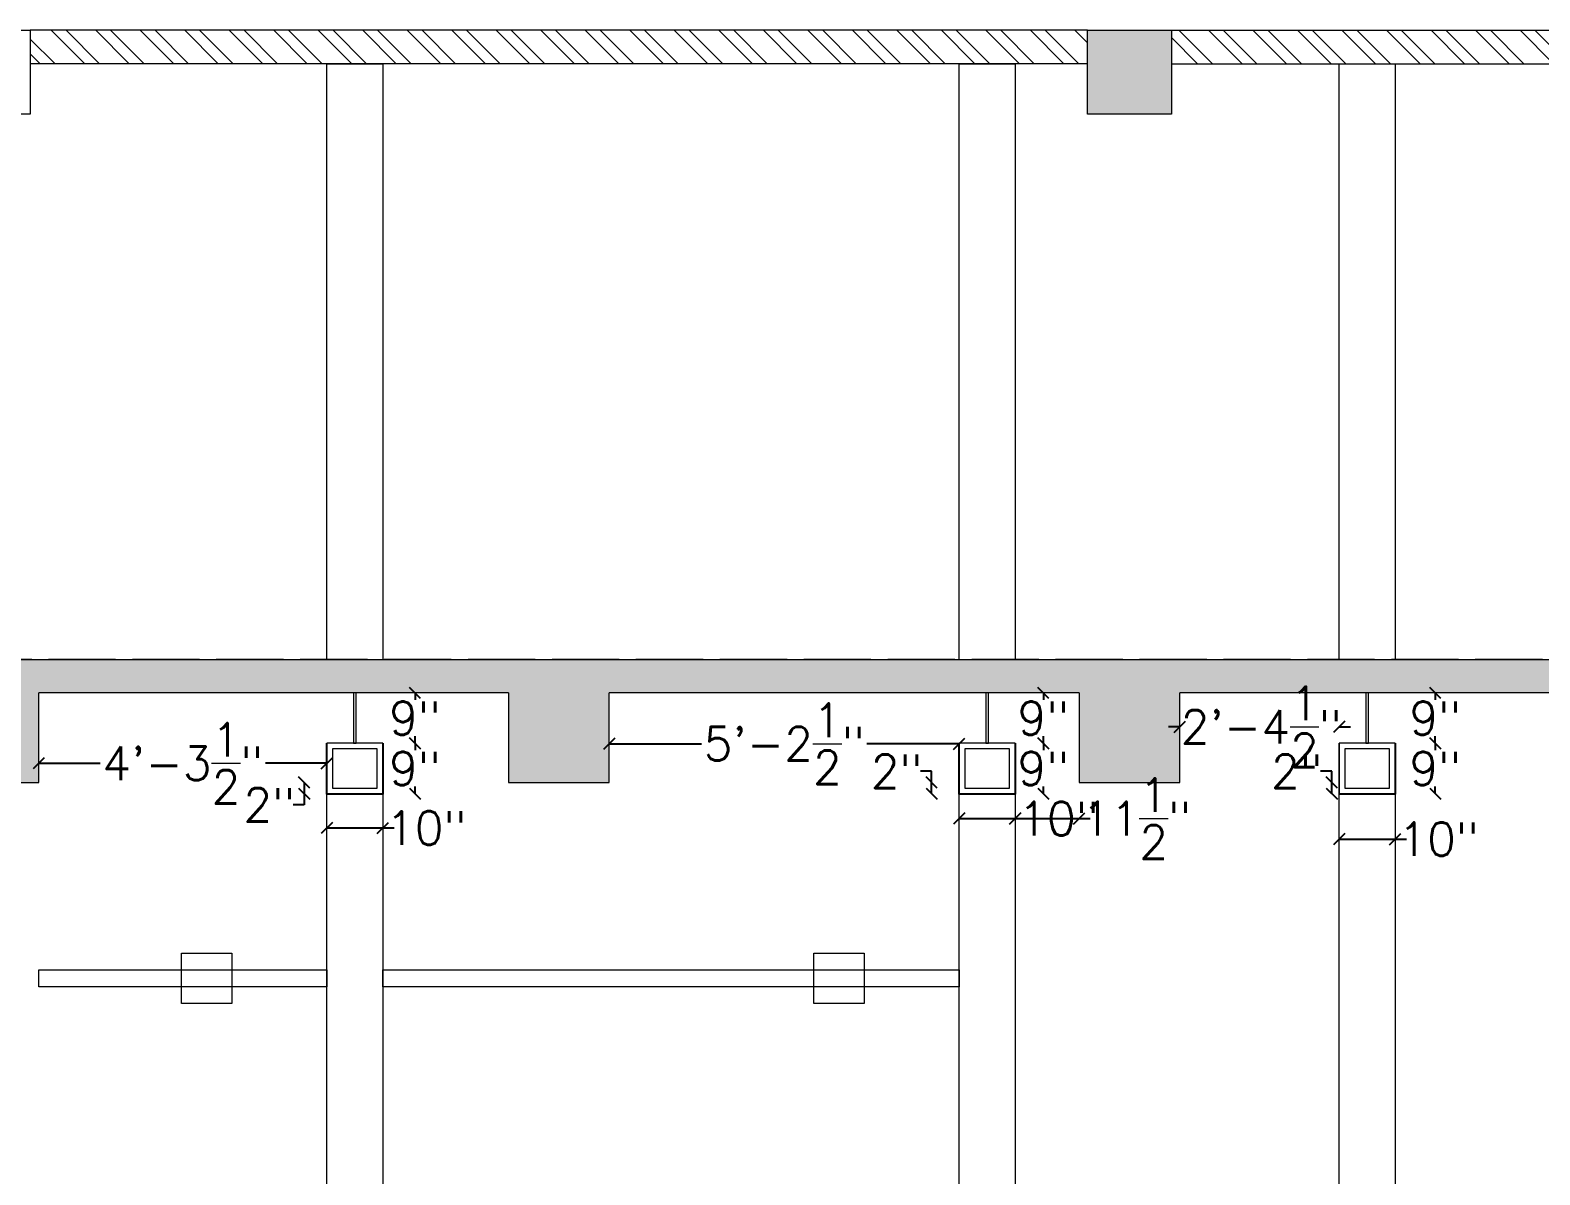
# Model space of a CAD drawing. Header units: inches. Extents: x 111501 to 134888, y 46021 to 52102.
# Drawn here: x 118296.9 to 118566.7, y 46516.1 to 46720.8 of the extents above; entities that cross this region are included whole.
import ezdxf

# ---------------------------------------------------------------- set-up
doc = ezdxf.new("R2010")
doc.units = ezdxf.units.IN
doc.header["$MEASUREMENT"] = 0
doc.linetypes.add('ACAD_ISO02W100', pattern=[15, 12, -3])
for name, color, linetype, lineweight in [('column', 252, 'Continuous', 9), ('dimension', 250, 'Continuous', 0), ('exterior', 7, 'Continuous', 5), ('SECTION', 7, 'Continuous', 0), ('wall', 7, 'Continuous', 9)]:
    doc.layers.add(name, color=color, linetype=linetype, lineweight=lineweight)
doc.layers.add('false ceiling', color=5, linetype='Continuous')
doc.styles.get("Standard").update_dxf_attribs({"font": 'txt.shx', "height": 6})
doc.dimstyles.new('Standard$0', dxfattribs={"dimtxt": 4, "dimasz": 2, "dimexe": 0.125, "dimexo": 0.125, "dimgap": 0.25, "dimtad": 0, "dimtih": 1, "dimtoh": 1, "dimdec": 1, "dimlfac": -1, "dimzin": 0, "dimdsep": 46, "dimlunit": 4, "dimtxsty": 'Standard', "dimblk": 'OBLIQUE', "dimblk1": 'DOTSMALL', "dimblk2": 'DOTSMALL', "dimcen": 0, "dimse1": 1, "dimse2": 1, "dimadec": 0, "dimazin": 0, "dimtfac": 1, "dimtdec": 1, "dimtofl": 0, "dimtmove": 0, "dimatfit": 3, "dimfxl": 1, "dimtolj": 1, "dimtzin": 0, "dimarcsym": 0})

# ---------------------------------------------------------------- blocks, each defined once
blk = doc.blocks.new('_Oblique')
at = {"color": 0, "linetype": 'ByBlock', "lineweight": -2}
blk.add_line((-0.5, -0.5), (0.5, 0.5), dxfattribs=at)
blk = doc.blocks.new('*D1475')
at = {"layer": 'Defpoints', "color": 0, "transparency": 16777216}
for p in [(118298.44, 46595.2), (118349.94, 46593.29), (118298.44, 46589.71)]:
    blk.add_point(p, dxfattribs=at)
at = {"layer": 'dimension', "color": 0, "lineweight": -2, "transparency": 16777216}
for p, q in [((118298.44, 46589.71), (118309.44, 46589.71)), ((118349.94, 46589.71), (118338.94, 46589.71))]:
    blk.add_line(p, q, dxfattribs=at)
at = {"layer": 'dimension', "color": 0, "lineweight": -2, "transparency": 16777216, "xscale": 2, "yscale": 2, "zscale": 2, "rotation": 180}
blk.add_blockref('_Oblique', (118298.44, 46589.71), dxfattribs=at)
at = {"layer": 'dimension', "color": 0, "lineweight": -2, "transparency": 16777216, "xscale": 2, "yscale": 2, "zscale": 2}
blk.add_blockref('_Oblique', (118349.94, 46589.71), dxfattribs=at)
at = {"layer": 'dimension', "color": 0, "lineweight": 5, "transparency": 16777216, "insert": (118324.19, 46589.71), "char_height": 6, "attachment_point": 5}
blk.add_mtext('\\A1;4\'-3{\\H1.000000x;\\S1/2;}"', dxfattribs=at)
blk = doc.blocks.new('_DOTSMALL')
at = {"color": 0, "linetype": 'ByBlock', "lineweight": -2, "const_width": 0.5}
blk.add_lwpolyline([(-0.0625, 0, 1), (0.0625, 0, 1)], format="xyb", close=True, dxfattribs=at)
blk = doc.blocks.new('*D1476')
at = {"layer": 'Defpoints', "color": 0, "transparency": 16777216}
for p in [(118359.94, 46593.29), (118359.94, 46584.29), (118365.69, 46584.29)]:
    blk.add_point(p, dxfattribs=at)
at = {"layer": 'dimension', "color": 0, "lineweight": -2, "transparency": 16777216}
for p, q in [((118365.69, 46593.29), (118365.69, 46592.04)), ((118365.69, 46584.29), (118365.69, 46585.54))]:
    blk.add_line(p, q, dxfattribs=at)
at = {"layer": 'dimension', "color": 0, "lineweight": -2, "transparency": 16777216, "xscale": 2, "yscale": 2, "zscale": 2}
for p, rotation in [((118365.69, 46593.29), 90), ((118365.69, 46584.29), 270)]:
    blk.add_blockref('_Oblique', p, dxfattribs=dict(at, rotation=rotation))
at = {"layer": 'dimension', "color": 0, "lineweight": 5, "transparency": 16777216, "insert": (118365.69, 46588.79), "char_height": 6, "attachment_point": 5}
blk.add_mtext('\\A1;9"', dxfattribs=at)
blk = doc.blocks.new('*D1477')
at = {"layer": 'Defpoints', "color": 0, "lineweight": 5, "transparency": 16777216}
for p in [(118365.69, 46602.29), (118368.05, 46602.29), (118359.94, 46593.29)]:
    blk.add_point(p, dxfattribs=at)
at = {"layer": 'dimension', "color": 0, "lineweight": -2, "transparency": 16777216}
for p, q in [((118365.69, 46602.29), (118365.69, 46601.04)), ((118365.69, 46593.29), (118365.69, 46594.54))]:
    blk.add_line(p, q, dxfattribs=at)
at = {"layer": 'dimension', "color": 0, "lineweight": -2, "transparency": 16777216, "xscale": 2, "yscale": 2, "zscale": 2}
for p, rotation in [((118365.69, 46602.29), 90), ((118365.69, 46593.29), 270)]:
    blk.add_blockref('_Oblique', p, dxfattribs=dict(at, rotation=rotation))
at = {"layer": 'dimension', "color": 0, "lineweight": 5, "transparency": 16777216, "insert": (118365.69, 46597.79), "char_height": 6, "attachment_point": 5}
blk.add_mtext('\\A1;9"', dxfattribs=at)
blk = doc.blocks.new('*D1478')
at = {"layer": 'Defpoints', "color": 0, "transparency": 16777216}
for p in [(118298.44, 46586.29), (118345.89, 46584.29), (118349.94, 46584.29)]:
    blk.add_point(p, dxfattribs=at)
at = {"layer": 'dimension', "color": 0, "lineweight": -2, "transparency": 16777216}
for p, q in [((118345.89, 46586.29), (118345.89, 46584.29)), ((118345.89, 46584.29), (118345.89, 46582.29)), ((118345.89, 46582.29), (118343.89, 46582.29))]:
    blk.add_line(p, q, dxfattribs=at)
at = {"layer": 'dimension', "color": 0, "lineweight": -2, "transparency": 16777216, "xscale": 2, "yscale": 2, "zscale": 2}
for p, rotation in [((118345.89, 46586.29), 90), ((118345.89, 46584.29), 270)]:
    blk.add_blockref('_Oblique', p, dxfattribs=dict(at, rotation=rotation))
at = {"layer": 'dimension', "color": 0, "lineweight": 5, "transparency": 16777216, "insert": (118339.64, 46582.29), "char_height": 6, "attachment_point": 5}
blk.add_mtext('\\A1;2"', dxfattribs=at)
blk = doc.blocks.new('*D1479')
at = {"layer": 'Defpoints', "color": 0, "transparency": 16777216}
for p in [(118349.94, 46582.4), (118359.94, 46582.4), (118359.94, 46578.15)]:
    blk.add_point(p, dxfattribs=at)
at = {"layer": 'dimension', "color": 0, "lineweight": -2, "transparency": 16777216}
for p, q in [((118349.94, 46578.15), (118359.94, 46578.15)), ((118359.94, 46578.15), (118361.94, 46578.15))]:
    blk.add_line(p, q, dxfattribs=at)
at = {"layer": 'dimension', "color": 0, "lineweight": -2, "transparency": 16777216, "xscale": 2, "yscale": 2, "zscale": 2, "rotation": 180}
blk.add_blockref('_Oblique', (118349.94, 46578.15), dxfattribs=at)
at = {"layer": 'dimension', "color": 0, "lineweight": -2, "transparency": 16777216, "xscale": 2, "yscale": 2, "zscale": 2}
blk.add_blockref('_Oblique', (118359.94, 46578.15), dxfattribs=at)
at = {"layer": 'dimension', "color": 0, "lineweight": 5, "transparency": 16777216, "insert": (118367.69, 46578.15), "char_height": 6, "attachment_point": 5}
blk.add_mtext('\\A1;10"', dxfattribs=at)
blk = doc.blocks.new('*D1480')
at = {"layer": 'Defpoints', "color": 0, "transparency": 16777216}
for p in [(118400.4, 46593.1), (118462.94, 46593.29), (118462.94, 46593.21)]:
    blk.add_point(p, dxfattribs=at)
at = {"layer": 'dimension', "color": 0, "lineweight": -2, "transparency": 16777216}
for p, q in [((118400.4, 46593.21), (118416.92, 46593.21)), ((118462.94, 46593.21), (118446.42, 46593.21))]:
    blk.add_line(p, q, dxfattribs=at)
at = {"layer": 'dimension', "color": 0, "lineweight": -2, "transparency": 16777216, "xscale": 2, "yscale": 2, "zscale": 2, "rotation": 180}
blk.add_blockref('_Oblique', (118400.4, 46593.21), dxfattribs=at)
at = {"layer": 'dimension', "color": 0, "lineweight": -2, "transparency": 16777216, "xscale": 2, "yscale": 2, "zscale": 2}
blk.add_blockref('_Oblique', (118462.94, 46593.21), dxfattribs=at)
at = {"layer": 'dimension', "color": 0, "lineweight": 5, "transparency": 16777216, "insert": (118431.67, 46593.21), "char_height": 6, "attachment_point": 5}
blk.add_mtext('\\A1;5\'-2{\\H1.000000x;\\S1/2;}"', dxfattribs=at)
blk = doc.blocks.new('*D1481')
at = {"layer": 'Defpoints', "color": 0, "transparency": 16777216}
for p in [(118400.4, 46586.29), (118458.02, 46586.29), (118462.94, 46584.29)]:
    blk.add_point(p, dxfattribs=at)
at = {"layer": 'dimension', "color": 0, "lineweight": -2, "transparency": 16777216}
for p, q in [((118458.02, 46588.29), (118456.02, 46588.29)), ((118458.02, 46586.29), (118458.02, 46588.29)), ((118458.02, 46584.29), (118458.02, 46586.29))]:
    blk.add_line(p, q, dxfattribs=at)
at = {"layer": 'dimension', "color": 0, "lineweight": -2, "transparency": 16777216, "xscale": 2, "yscale": 2, "zscale": 2}
for p, rotation in [((118458.02, 46586.29), 90), ((118458.02, 46584.29), 270)]:
    blk.add_blockref('_Oblique', p, dxfattribs=dict(at, rotation=rotation))
at = {"layer": 'dimension', "color": 0, "lineweight": 5, "transparency": 16777216, "insert": (118451.77, 46588.29), "char_height": 6, "attachment_point": 5}
blk.add_mtext('\\A1;2"', dxfattribs=at)
blk = doc.blocks.new('*D1482')
at = {"layer": 'Defpoints', "color": 0, "transparency": 16777216}
for p in [(118471.77, 46593.29), (118477.99, 46593.29), (118472.15, 46584.29)]:
    blk.add_point(p, dxfattribs=at)
at = {"layer": 'dimension', "color": 0, "lineweight": -2, "transparency": 16777216}
for p, q in [((118477.99, 46593.29), (118477.99, 46592.04)), ((118477.99, 46584.29), (118477.99, 46585.54))]:
    blk.add_line(p, q, dxfattribs=at)
at = {"layer": 'dimension', "color": 0, "lineweight": -2, "transparency": 16777216, "xscale": 2, "yscale": 2, "zscale": 2}
for p, rotation in [((118477.99, 46593.29), 90), ((118477.99, 46584.29), 270)]:
    blk.add_blockref('_Oblique', p, dxfattribs=dict(at, rotation=rotation))
at = {"layer": 'dimension', "color": 0, "lineweight": 5, "transparency": 16777216, "insert": (118477.99, 46588.79), "char_height": 6, "attachment_point": 5}
blk.add_mtext('\\A1;9"', dxfattribs=at)
blk = doc.blocks.new('*D1483')
at = {"layer": 'Defpoints', "color": 0, "lineweight": 5, "transparency": 16777216}
for p in [(118477.99, 46602.29), (118478.93, 46602.29), (118471.77, 46593.29)]:
    blk.add_point(p, dxfattribs=at)
at = {"layer": 'dimension', "color": 0, "lineweight": -2, "transparency": 16777216}
for p, q in [((118477.99, 46602.29), (118477.99, 46601.04)), ((118477.99, 46593.29), (118477.99, 46594.54))]:
    blk.add_line(p, q, dxfattribs=at)
at = {"layer": 'dimension', "color": 0, "lineweight": -2, "transparency": 16777216, "xscale": 2, "yscale": 2, "zscale": 2}
for p, rotation in [((118477.99, 46602.29), 90), ((118477.99, 46593.29), 270)]:
    blk.add_blockref('_Oblique', p, dxfattribs=dict(at, rotation=rotation))
at = {"layer": 'dimension', "color": 0, "lineweight": 5, "transparency": 16777216, "insert": (118477.99, 46597.79), "char_height": 6, "attachment_point": 5}
blk.add_mtext('\\A1;9"', dxfattribs=at)
blk = doc.blocks.new('*D1484')
at = {"layer": 'Defpoints', "color": 0, "transparency": 16777216}
for p in [(118472.94, 46583.46), (118462.94, 46583.05), (118472.94, 46579.83)]:
    blk.add_point(p, dxfattribs=at)
at = {"layer": 'dimension', "color": 0, "lineweight": -2, "transparency": 16777216}
for p, q in [((118462.94, 46579.83), (118472.94, 46579.83)), ((118472.94, 46579.83), (118474.94, 46579.83))]:
    blk.add_line(p, q, dxfattribs=at)
at = {"layer": 'dimension', "color": 0, "lineweight": -2, "transparency": 16777216, "xscale": 2, "yscale": 2, "zscale": 2, "rotation": 180}
blk.add_blockref('_Oblique', (118462.94, 46579.83), dxfattribs=at)
at = {"layer": 'dimension', "color": 0, "lineweight": -2, "transparency": 16777216, "xscale": 2, "yscale": 2, "zscale": 2}
blk.add_blockref('_Oblique', (118472.94, 46579.83), dxfattribs=at)
at = {"layer": 'dimension', "color": 0, "lineweight": 5, "transparency": 16777216, "insert": (118480.69, 46579.83), "char_height": 6, "attachment_point": 5}
blk.add_mtext('\\A1;10"', dxfattribs=at)
blk = doc.blocks.new('*D1485')
at = {"layer": 'Defpoints', "color": 0, "transparency": 16777216}
for p in [(118484.37, 46587.35), (118472.94, 46584.77), (118484.37, 46579.83)]:
    blk.add_point(p, dxfattribs=at)
at = {"layer": 'dimension', "color": 0, "lineweight": -2, "transparency": 16777216}
for p, q in [((118472.94, 46579.83), (118484.37, 46579.83)), ((118484.37, 46579.83), (118486.37, 46579.83))]:
    blk.add_line(p, q, dxfattribs=at)
at = {"layer": 'dimension', "color": 0, "lineweight": -2, "transparency": 16777216, "xscale": 2, "yscale": 2, "zscale": 2, "rotation": 180}
blk.add_blockref('_Oblique', (118472.94, 46579.83), dxfattribs=at)
at = {"layer": 'dimension', "color": 0, "lineweight": -2, "transparency": 16777216, "xscale": 2, "yscale": 2, "zscale": 2}
blk.add_blockref('_Oblique', (118484.37, 46579.83), dxfattribs=at)
at = {"layer": 'dimension', "color": 0, "lineweight": 5, "transparency": 16777216, "insert": (118494.62, 46579.83), "char_height": 6, "attachment_point": 5}
blk.add_mtext('\\A1;11{\\H1.000000x;\\S1/2;}"', dxfattribs=at)
blk = doc.blocks.new('*D1486')
at = {"layer": 'Defpoints', "color": 0, "transparency": 16777216}
for p in [(118530.87, 46596.24), (118502.37, 46593.65), (118530.87, 46593.29)]:
    blk.add_point(p, dxfattribs=at)
at = {"layer": 'dimension', "color": 0, "lineweight": -2, "transparency": 16777216}
for p, q in [((118502.37, 46596.24), (118500.37, 46596.24)), ((118530.87, 46596.24), (118532.87, 46596.24))]:
    blk.add_line(p, q, dxfattribs=at)
at = {"layer": 'dimension', "color": 0, "lineweight": -2, "transparency": 16777216, "xscale": 2, "yscale": 2, "zscale": 2}
blk.add_blockref('_Oblique', (118502.37, 46596.24), dxfattribs=at)
at = {"layer": 'dimension', "color": 0, "lineweight": -2, "transparency": 16777216, "xscale": 2, "yscale": 2, "zscale": 2, "rotation": 180}
blk.add_blockref('_Oblique', (118530.87, 46596.24), dxfattribs=at)
at = {"layer": 'dimension', "color": 0, "lineweight": 5, "transparency": 16777216, "insert": (118516.93, 46596.24), "char_height": 6, "attachment_point": 5}
blk.add_mtext('\\A1;2\'-4{\\H1.000000x;\\S1/2;}"', dxfattribs=at)
blk = doc.blocks.new('*D1487')
at = {"layer": 'Defpoints', "color": 0, "transparency": 16777216}
for p in [(118502.37, 46586.29), (118529.54, 46586.29), (118530.87, 46584.29)]:
    blk.add_point(p, dxfattribs=at)
at = {"layer": 'dimension', "color": 0, "lineweight": -2, "transparency": 16777216}
for p, q in [((118529.54, 46588.29), (118527.54, 46588.29)), ((118529.54, 46586.29), (118529.54, 46588.29)), ((118529.54, 46584.29), (118529.54, 46586.29))]:
    blk.add_line(p, q, dxfattribs=at)
at = {"layer": 'dimension', "color": 0, "lineweight": -2, "transparency": 16777216, "xscale": 2, "yscale": 2, "zscale": 2}
for p, rotation in [((118529.54, 46586.29), 90), ((118529.54, 46584.29), 270)]:
    blk.add_blockref('_Oblique', p, dxfattribs=dict(at, rotation=rotation))
at = {"layer": 'dimension', "color": 0, "lineweight": 5, "transparency": 16777216, "insert": (118523.29, 46588.29), "char_height": 6, "attachment_point": 5}
blk.add_mtext('\\A1;2"', dxfattribs=at)
blk = doc.blocks.new('*D1488')
at = {"layer": 'Defpoints', "color": 0, "transparency": 16777216}
for p in [(118539.54, 46593.29), (118548.04, 46593.29), (118539.06, 46584.29)]:
    blk.add_point(p, dxfattribs=at)
at = {"layer": 'dimension', "color": 0, "lineweight": -2, "transparency": 16777216}
for p, q in [((118548.04, 46593.29), (118548.04, 46592.04)), ((118548.04, 46584.29), (118548.04, 46585.54))]:
    blk.add_line(p, q, dxfattribs=at)
at = {"layer": 'dimension', "color": 0, "lineweight": -2, "transparency": 16777216, "xscale": 2, "yscale": 2, "zscale": 2}
for p, rotation in [((118548.04, 46593.29), 90), ((118548.04, 46584.29), 270)]:
    blk.add_blockref('_Oblique', p, dxfattribs=dict(at, rotation=rotation))
at = {"layer": 'dimension', "color": 0, "lineweight": 5, "transparency": 16777216, "insert": (118548.04, 46588.79), "char_height": 6, "attachment_point": 5}
blk.add_mtext('\\A1;9"', dxfattribs=at)
blk = doc.blocks.new('*D1489')
at = {"layer": 'Defpoints', "color": 0, "lineweight": 5, "transparency": 16777216}
for p in [(118548.04, 46602.29), (118550.78, 46602.29), (118539.54, 46593.29)]:
    blk.add_point(p, dxfattribs=at)
at = {"layer": 'dimension', "color": 0, "lineweight": -2, "transparency": 16777216}
for p, q in [((118548.04, 46602.29), (118548.04, 46601.04)), ((118548.04, 46593.29), (118548.04, 46594.54))]:
    blk.add_line(p, q, dxfattribs=at)
at = {"layer": 'dimension', "color": 0, "lineweight": -2, "transparency": 16777216, "xscale": 2, "yscale": 2, "zscale": 2}
for p, rotation in [((118548.04, 46602.29), 90), ((118548.04, 46593.29), 270)]:
    blk.add_blockref('_Oblique', p, dxfattribs=dict(at, rotation=rotation))
at = {"layer": 'dimension', "color": 0, "lineweight": 5, "transparency": 16777216, "insert": (118548.04, 46597.79), "char_height": 6, "attachment_point": 5}
blk.add_mtext('\\A1;9"', dxfattribs=at)
blk = doc.blocks.new('*D1490')
at = {"layer": 'Defpoints', "color": 0, "transparency": 16777216}
for p in [(118530.87, 46578.59), (118540.87, 46578.59), (118540.87, 46576.16)]:
    blk.add_point(p, dxfattribs=at)
at = {"layer": 'dimension', "color": 0, "lineweight": -2, "transparency": 16777216}
for p, q in [((118530.87, 46576.16), (118540.87, 46576.16)), ((118540.87, 46576.16), (118542.87, 46576.16))]:
    blk.add_line(p, q, dxfattribs=at)
at = {"layer": 'dimension', "color": 0, "lineweight": -2, "transparency": 16777216, "xscale": 2, "yscale": 2, "zscale": 2, "rotation": 180}
blk.add_blockref('_Oblique', (118530.87, 46576.16), dxfattribs=at)
at = {"layer": 'dimension', "color": 0, "lineweight": -2, "transparency": 16777216, "xscale": 2, "yscale": 2, "zscale": 2}
blk.add_blockref('_Oblique', (118540.87, 46576.16), dxfattribs=at)
at = {"layer": 'dimension', "color": 0, "lineweight": 5, "transparency": 16777216, "insert": (118548.62, 46576.16), "char_height": 6, "attachment_point": 5}
blk.add_mtext('\\A1;10"', dxfattribs=at)

msp = doc.modelspace()

# ---------------------------------------------------------------- hatches: boundary and pattern name
at = {"layer": 'column'}
h = msp.add_hatch(color=256, dxfattribs=at)
h.paths.add_polyline_path([(118489.82, 46705.78), (118500.82, 46705.78), (118500.82, 46716.78), (118489.82, 46716.78)])
h.paths.add_polyline_path([(118489.82, 46716.78), (118485.82, 46716.78), (118485.82, 46705.78), (118489.82, 46705.78)])
h.paths.add_polyline_path([(118500.82, 46716.78), (118500.82, 46720.78), (118489.82, 46720.78), (118489.82, 46716.78)])
h.paths.add_polyline_path([(118485.82, 46720.78), (118485.82, 46716.78), (118489.82, 46716.78), (118489.82, 46720.78)])
at = {"layer": 'wall', "lineweight": 5}
h = msp.add_hatch(dxfattribs=at)
h.set_pattern_fill('ANSI32', color=256, scale=15, angle=90, style=0)
h.set_pattern_definition([(135, (165811.399, -52608.515), (-3.97747564, -3.97747564), []), (135, (165811.399, -52605.8636), (-3.97747564, -3.97747564), [])])
h.paths.add_polyline_path([(118281.94, 46714.78), (118281.94, 46720.78), (118093.01, 46720.78), (118093.01, 46714.78)])
h.paths.add_polyline_path([(118485.87, 46714.78), (118485.87, 46720.78), (118296.94, 46720.78), (118296.94, 46714.78)])
h.paths.add_polyline_path([(118078.01, 46714.78), (118078.01, 46720.78), (117893.09, 46720.78), (117893.09, 46714.78)])
h.paths.add_polyline_path([(118610.87, 46714.78), (118610.87, 46720.78), (118500.87, 46720.78), (118500.87, 46714.78)])
h = msp.add_hatch(dxfattribs=at)
h.set_pattern_fill('CONC', color=256, scale=10, style=0)
h.set_pattern_definition([(0, (-2255.474, -1100.255), (0, 10), [0, -10]), (0, (-2255.374, -1103.755), (0, 10), [0, -10]), (0, (-2255.074, -1098.355), (0, 10), [0, -10]), (338.1986, (-2260.274, -1101.4553), (30.00000273, -9.999999105), [1.07703, -52.77462]), (216.8699, (-2259.274, -1101.8553), (29.999999178, 20.000001233), [0.5, -49.5]), (130.6013, (-2259.6739, -1102.1553), (50.000004212, -59.999990182), [0.92195, -91.27349]), (206.5651, (-2262.974, -1103.3553), (-9.99999158, -10.0000131), [0.22361, -22.13707]), (326.3099, (-2263.174, -1103.4553), (19.99999558, -10.000013345), [0.36056, -35.69496]), (108.4349, (-2262.874, -1103.6553), (-9.99998403, 20.000004346), [0.31623, -31.30655]), (225, (-2256.574, -1104.355), (-2e-15, -10.0000031), [0.42426, -13.71787]), (0, (-2256.874, -1104.655), (10, 10), [0.6, -9.4]), (135, (-2256.274, -1104.655), (-10.0000031, 1e-15), [0.42426, -13.71787]), (251.5651, (-2257.774, -1097.9553), (9.99998403, 20.000004346), [0.31623, -31.30655]), (0, (-2257.874, -1098.255), (10, 10), [0.5, -9.5]), (143.1301, (-2257.374, -1098.2553), (-29.999999178, 20.000001233), [0.5, -49.5]), (213.6901, (-2263.074, -1097.8553), (19.99999558, 10.000013345), [0.36056, -35.69496]), (341.5651, (-2263.374, -1098.0553), (-20.000004346, 9.99998403), [0.63246, -30.99032]), (126.8699, (-2262.774, -1098.2553), (20.000001233, -29.999999178), [0.5, -49.5]), (0, (-2260.174, -1098.255), (0, 10), [0, -10]), (0, (-2262.874, -1100.855), (0, 10), [0, -10]), (0, (-2260.074, -1104.555), (0, 10), [0, -10]), (0, (-2257.374, -1101.455), (0, 10), [0, -10]), (0, (-2260.274, -1099.755), (0, 10), [0, -10]), (0, (-2262.474, -1099.455), (0, 10), [0, -10]), (0, (-2261.574, -1100.055), (0, 10), [0, -10]), (0, (-2261.974, -1102.455), (0, 10), [0, -10]), (0, (-2264.374, -1102.055), (0, 10), [0, -10]), (0, (-2264.274, -1099.755), (0, 10), [0, -10]), (0, (-2264.574, -1097.555), (0, 10), [0, -10]), (0, (-2261.474, -1097.155), (0, 10), [0, -10]), (0, (-2259.274, -1096.755), (0, 10), [0, -10]), (0, (-2255.774, -1097.155), (0, 10), [0, -10]), (0, (-2258.174, -1100.255), (0, 10), [0, -10]), (0, (-2259.174, -1098.455), (0, 10), [0, -10]), (0, (-2258.374, -1103.255), (0, 10), [0, -10]), (0, (-2261.374, -1103.755), (0, 10), [0, -10]), (0, (-2258.374, -1105.955), (0, 10), [0, -10]), (0, (-2261.674, -1105.355), (0, 10), [0, -10]), (0, (-2264.874, -1105.655), (0, 10), [0, -10]), (0, (-2263.674, -1106.155), (0, 10), [0, -10]), (0, (-2263.574, -1104.755), (0, 10), [0, -10]), (0, (-2256.874, -1106.355), (0, 10), [0, -10]), (0, (-2255.674, -1102.255), (0, 10), [0, -10]), (0, (-2256.174, -1099.255), (0, 10), [0, -10]), (0, (-2260.774, -1106.455), (0, 10), [0, -10])])
h.paths.add_polyline_path([(118400.4, 46602.29), (118462.94, 46602.29), (118472.94, 46602.29), (118484.37, 46602.29), (118484.37, 46586.29), (118502.37, 46586.29), (118502.37, 46602.29), (118530.87, 46602.29), (118540.87, 46602.29), (118609.37, 46602.29), (118609.37, 46586.29), (118627.37, 46586.29), (118627.37, 46602.29), (118637.37, 46602.29), (118661.87, 46602.29), (118671.87, 46602.29), (118710.33, 46602.29), (118710.33, 46586.29), (118728.33, 46586.29), (118728.33, 46602.29), (118758.87, 46602.29), (118768.87, 46602.29), (118811.3, 46602.29), (118811.3, 46586.29), (118829.3, 46586.29), (118829.3, 46602.29), (118848.8, 46602.29), (118851.8, 46602.29), (118854.8, 46602.29), (118857.8, 46602.29), (118896.8, 46602.29), (118899.8, 46602.29), (118902.8, 46602.29), (118905.8, 46602.29), (118914.58, 46602.29), (118914.58, 46586.29), (118922.58, 46586.29), (118922.58, 46589.79), (118922.58, 46608.29), (118914.58, 46608.29), (118902.8, 46608.29), (118899.8, 46608.29), (118854.8, 46608.29), (118851.8, 46608.29), (118829.3, 46608.29), (118811.3, 46608.29), (118768.87, 46608.29), (118758.87, 46608.29), (118728.33, 46608.29), (118710.33, 46608.29), (118671.87, 46608.29), (118661.87, 46608.29), (118637.37, 46608.29), (118627.37, 46608.29), (118609.37, 46608.29), (118540.87, 46608.29), (118530.87, 46608.29), (118502.37, 46608.29), (118484.37, 46608.29), (118472.94, 46608.29), (118462.94, 46608.29), (118400.4, 46608.29)])
h.paths.add_polyline_path([(118197.23, 46602.29), (118240.94, 46602.29), (118250.94, 46602.29), (118280.44, 46602.29), (118280.44, 46586.29), (118298.44, 46586.29), (118298.44, 46602.29), (118349.94, 46602.29), (118359.94, 46602.29), (118382.4, 46602.29), (118382.4, 46608.29), (118359.94, 46608.29), (118349.94, 46608.29), (118298.44, 46608.29), (118280.44, 46608.29), (118250.94, 46608.29), (118240.94, 46608.29), (118197.23, 46608.29)])
h.paths.add_polyline_path([(117999.8, 46602.29), (118076.51, 46602.29), (118076.51, 46586.29), (118094.51, 46586.29), (118094.51, 46602.29), (118179.23, 46602.29), (118179.23, 46608.29), (117999.8, 46608.29)])
h.paths.add_polyline_path([(117878.09, 46602.29), (117878.09, 46586.29), (117896.09, 46586.29), (117896.09, 46602.29), (117981.8, 46602.29), (117981.8, 46608.29), (117878.09, 46608.29)])
h.paths.add_polyline_path([(118382.4, 46602.29), (118382.4, 46586.29), (118400.4, 46586.29), (118400.4, 46602.29), (118400.4, 46608.29), (118382.4, 46608.29)])
h.paths.add_polyline_path([(117981.8, 46586.29), (117999.8, 46586.29), (117999.8, 46608.29), (117981.8, 46608.29)])
h.paths.add_polyline_path([(118179.23, 46586.29), (118197.23, 46586.29), (118197.23, 46608.29), (118179.23, 46608.29)])

# ---------------------------------------------------------------- linework, layer by layer
at = {"layer": 'column'}
for points in [[(118281.94, 46705.78), (118281.94, 46720.78), (118296.94, 46720.78), (118296.94, 46705.78)], [(118485.87, 46705.78), (118485.87, 46720.78), (118500.87, 46720.78), (118500.87, 46705.78)]]:
    msp.add_lwpolyline(points, close=True, dxfattribs=at)
at = {"layer": 'exterior', "color": 1, "linetype": 'ACAD_ISO02W100'}
msp.add_line((119347.18, 46608.29), (117820.73, 46608.29), dxfattribs=at)
at = {"layer": 'false ceiling', "lineweight": 5}
for points in [[(118349.94, 46608.29), (118349.94, 46714.78), (118359.94, 46714.78), (118359.94, 46608.29)], [(118462.94, 46608.29), (118462.94, 46714.78), (118472.94, 46714.78), (118472.94, 46608.29)], [(118530.87, 46608.29), (118530.87, 46714.78), (118540.87, 46714.78), (118540.87, 46608.29)], [(118359.94, 46593.29), (118359.94, 46511.78), (118349.94, 46511.78), (118349.94, 46593.29)], [(118472.94, 46593.29), (118472.94, 46511.78), (118462.94, 46511.78), (118462.94, 46593.29)], [(118540.87, 46593.29), (118540.87, 46511.78), (118530.87, 46511.78), (118530.87, 46593.29)]]:
    msp.add_lwpolyline(points, dxfattribs=at)
for points in [[(118323.94, 46546.78), (118323.94, 46555.78), (118332.94, 46555.78), (118332.94, 46546.78)], [(118436.94, 46546.78), (118436.94, 46555.78), (118445.94, 46555.78), (118445.94, 46546.78)], [(118298.44, 46549.78), (118298.44, 46552.78), (118349.94, 46552.78), (118349.94, 46549.78)], [(118359.94, 46549.78), (118359.94, 46552.78), (118462.94, 46552.78), (118462.94, 46549.78)]]:
    msp.add_lwpolyline(points, close=True, dxfattribs=at)
at = {"layer": 'SECTION', "color": 15}
for points in [[(118354.69, 46593.29), (118355.19, 46593.29), (118355.19, 46602.29), (118354.69, 46602.29)], [(118467.69, 46593.29), (118468.19, 46593.29), (118468.19, 46602.29), (118467.69, 46602.29)], [(118535.62, 46593.29), (118536.12, 46593.29), (118536.12, 46602.29), (118535.62, 46602.29)]]:
    msp.add_lwpolyline(points, close=True, dxfattribs=at)
at = {"layer": 'SECTION', "color": 1}
for points in [[(118349.84, 46593.29), (118349.84, 46584.19), (118360.04, 46584.19), (118360.04, 46593.29)], [(118462.84, 46593.29), (118462.84, 46584.19), (118473.04, 46584.19), (118473.04, 46593.29)], [(118530.77, 46593.29), (118530.77, 46584.19), (118540.97, 46584.19), (118540.97, 46593.29)]]:
    msp.add_lwpolyline(points, dxfattribs=at)
at = {"layer": 'SECTION', "color": 5}
for points in [[(118349.94, 46584.29), (118359.94, 46584.29), (118359.94, 46593.29), (118349.94, 46593.29)], [(118350.94, 46585.29), (118358.94, 46585.29), (118358.94, 46592.29), (118350.94, 46592.29)], [(118462.94, 46584.29), (118472.94, 46584.29), (118472.94, 46593.29), (118462.94, 46593.29)], [(118463.94, 46585.29), (118471.94, 46585.29), (118471.94, 46592.29), (118463.94, 46592.29)], [(118530.87, 46584.29), (118540.87, 46584.29), (118540.87, 46593.29), (118530.87, 46593.29)], [(118531.87, 46585.29), (118539.87, 46585.29), (118539.87, 46592.29), (118531.87, 46592.29)]]:
    msp.add_lwpolyline(points, close=True, dxfattribs=at)
at = {"layer": 'wall'}
for p, q in [((118485.87, 46720.78), (118296.94, 46720.78)), ((118500.87, 46720.78), (118610.87, 46720.78)), ((118485.87, 46714.78), (118296.94, 46714.78)), ((118500.87, 46714.78), (118610.87, 46714.78))]:
    msp.add_line(p, q, dxfattribs=at)
at = {"layer": 'wall', "lineweight": 5}
for points in [[(117878.09, 46602.29), (117878.09, 46608.29), (118922.58, 46608.29), (118922.58, 46602.29)], [(118280.44, 46602.29), (118280.44, 46586.29), (118298.44, 46586.29), (118298.44, 46602.29)], [(118382.4, 46602.29), (118298.44, 46602.29)], [(118382.4, 46602.29), (118382.4, 46586.29), (118400.4, 46586.29), (118400.4, 46602.29)], [(118484.37, 46602.29), (118400.4, 46602.29)], [(118484.37, 46602.29), (118484.37, 46586.29), (118502.37, 46586.29), (118502.37, 46602.29)], [(118609.37, 46602.29), (118502.37, 46602.29)]]:
    msp.add_lwpolyline(points, dxfattribs=at)

# ---------------------------------------------------------------- dimensions: what is measured, and where the dimension line sits
at = {"layer": 'dimension', "lineweight": 5}
for base, p1, p2, picture, middle in [((118365.69, 46602.29), (118359.94, 46593.29), (118368.05, 46602.29), '*D1477', (118365.69, 46597.79)), ((118477.99, 46602.29), (118471.77, 46593.29), (118478.93, 46602.29), '*D1483', (118477.99, 46597.79)), ((118548.04, 46602.29), (118539.54, 46593.29), (118550.78, 46602.29), '*D1489', (118548.04, 46597.79))]:
    dim = msp.add_linear_dim(base=base, p1=p1, p2=p2, angle=90, dimstyle='Standard$0', override={"dimtmove": 1}, dxfattribs=at)
    dim.commit()
    dim.dimension.update_dxf_attribs({"geometry": picture, "text_midpoint": middle})
for base, p1, p2, picture, middle in [((118530.87, 46596.24), (118502.37, 46593.65), (118530.87, 46593.29), '*D1486', (118516.93, 46596.24)), ((118462.94, 46593.21), (118400.4, 46593.1), (118462.94, 46593.29), '*D1480', (118431.67, 46593.21))]:
    dim = msp.add_linear_dim(base=base, p1=p1, p2=p2, dimstyle='Standard$0', dxfattribs=at)
    dim.commit()
    dim.dimension.update_dxf_attribs({"geometry": picture, "text_midpoint": middle, "dimtype": 160})
for base, p1, p2, picture, middle in [((118298.44, 46589.71), (118349.94, 46593.29), (118298.44, 46595.2), '*D1475', (118324.19, 46589.71)), ((118484.37, 46579.83), (118472.94, 46584.77), (118484.37, 46587.35), '*D1485', (118494.62, 46579.83)), ((118472.94, 46579.83), (118462.94, 46583.05), (118472.94, 46583.46), '*D1484', (118480.69, 46579.83)), ((118359.94, 46578.15), (118349.94, 46582.4), (118359.94, 46582.4), '*D1479', (118367.69, 46578.15)), ((118540.87, 46576.16), (118530.87, 46578.59), (118540.87, 46578.59), '*D1490', (118548.62, 46576.16))]:
    dim = msp.add_linear_dim(base=base, p1=p1, p2=p2, dimstyle='Standard$0', dxfattribs=at)
    dim.commit()
    dim.dimension.update_dxf_attribs({"geometry": picture, "text_midpoint": middle})
for base, p1, p2, picture, middle in [((118365.69, 46584.29), (118359.94, 46593.29), (118359.94, 46584.29), '*D1476', (118365.69, 46588.79)), ((118477.99, 46593.29), (118472.15, 46584.29), (118471.77, 46593.29), '*D1482', (118477.99, 46588.79)), ((118548.04, 46593.29), (118539.06, 46584.29), (118539.54, 46593.29), '*D1488', (118548.04, 46588.79)), ((118458.02, 46586.29), (118462.94, 46584.29), (118400.4, 46586.29), '*D1481', (118451.77, 46588.29)), ((118529.54, 46586.29), (118530.87, 46584.29), (118502.37, 46586.29), '*D1487', (118523.29, 46588.29)), ((118345.89, 46584.29), (118298.44, 46586.29), (118349.94, 46584.29), '*D1478', (118339.64, 46582.29))]:
    dim = msp.add_linear_dim(base=base, p1=p1, p2=p2, angle=90, dimstyle='Standard$0', dxfattribs=at)
    dim.commit()
    dim.dimension.update_dxf_attribs({"geometry": picture, "text_midpoint": middle})

doc.saveas('drawing.dxf')
